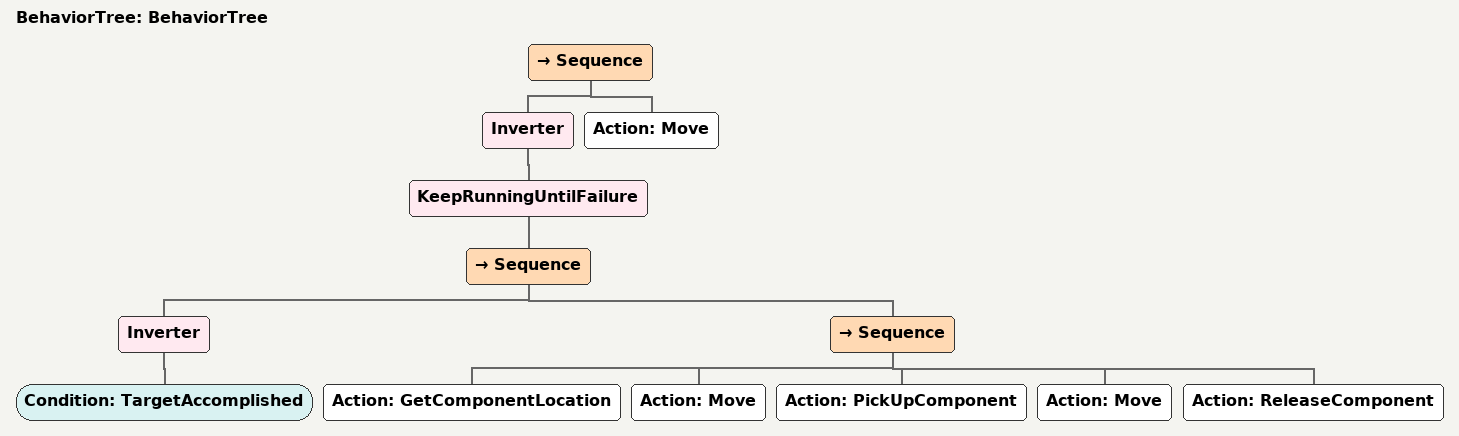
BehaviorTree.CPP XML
<?xml version="1.0"?>
<root main_tree_to_execute="BehaviorTree" BTCPP_format="4">
    <BehaviorTree ID="BehaviorTree">
        <Sequence>
            <Inverter>
                <KeepRunningUntilFailure>
                    <Sequence>
                        <Inverter>
                            <Condition ID="TargetAccomplished"/>
                        </Inverter>
                        <Sequence>
                            <Action ID="GetComponentLocation"/>
                            <Action ID="Move"/>
                            <Action ID="PickUpComponent"/>
                            <Action ID="Move"/>
                            <Action ID="ReleaseComponent"/>
                        </Sequence>
                    </Sequence>
                </KeepRunningUntilFailure>
            </Inverter>
            <Action ID="Move"/>
        </Sequence>
    </BehaviorTree>
</root>
